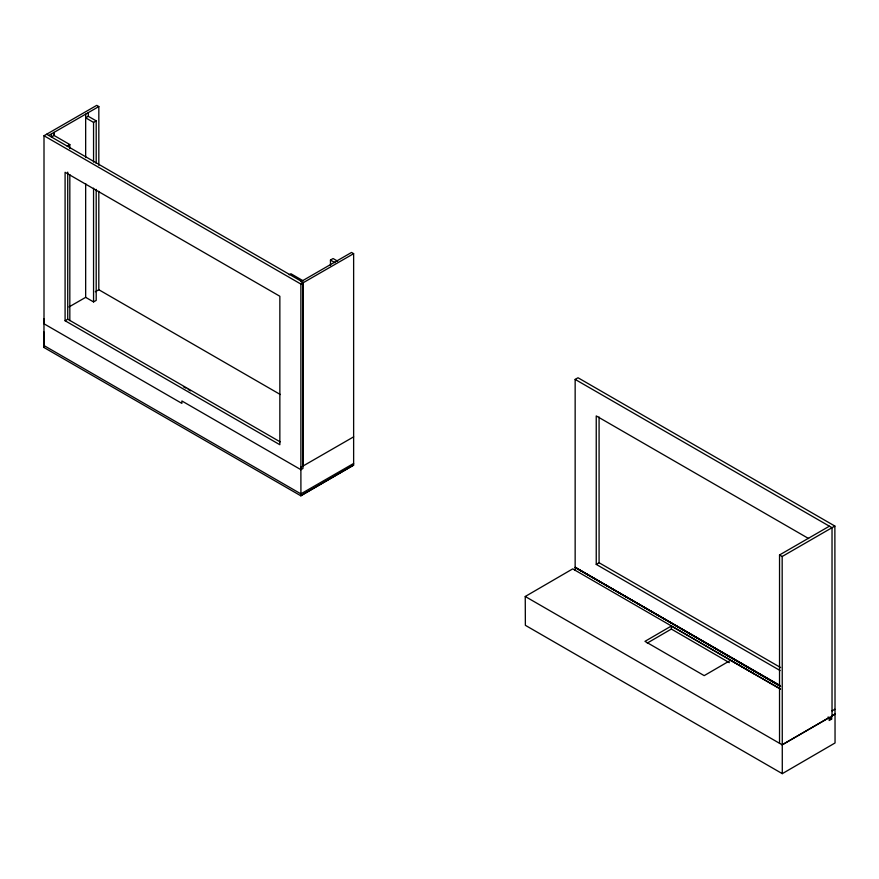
<?xml version="1.0" encoding="UTF-8"?>
<svg xmlns="http://www.w3.org/2000/svg" width="879" height="879" viewBox="0 0 879 879"><rect width="100%" height="100%" fill="white"/><g stroke="black" fill="none" stroke-linecap="round" stroke-linejoin="round"><path stroke-width="1.32" d="M303.024 466.068L303.024 282.873L300.926 281.665L351.534 252.449L353.633 253.657L353.633 465.123L300.871 495.822L43.95 347.491L43.961 332.02M98.822 165.34L98.833 106.557L96.745 105.348L44.005 135.751L44.005 323.791L181.876 403.384L181.876 400.967L300.882 469.672L302.969 468.463L303.024 282.873M95.306 291.762L98.811 289.729L98.822 191.303M300.882 469.672L300.882 284.06L44.005 135.751M779.695 685.532L575.152 567.46L575.152 379.409L578.008 377.761L834.874 526.06L835.05 742.964L782.288 773.652L525.367 625.321L525.246 596.489L572.734 568.867L780.585 689.114L730.515 660.316L704.2 675.632L644.966 641.362L671.347 626.013L754.523 674.039M779.53 743.304L779.541 554.968L829.391 526.191L832.028 527.708L832.028 716.044L782.167 744.821L525.246 596.489M782.288 773.652L782.167 556.495L779.541 554.968M300.871 495.822L300.882 493.866L353.633 463.464M46.642 134.234L48.741 135.443L98.833 106.557M54.015 132.399L54.015 135.443L51.4 136.981L51.4 133.938M834.929 714.122L832.237 715.616M780.058 685.488L575.152 567.46M647.274 643.065L671.358 629.056L671.347 626.013M782.167 744.821L829.161 717.484L829.172 720.516L831.644 719.077L831.798 715.945M96.196 120.862L88.285 116.303L85.659 117.819L93.559 122.39L96.196 120.862L96.196 163.351M67.189 146.101L69.826 144.574L69.826 148.672M69.001 306.947L85.659 297.355L93.559 301.915L96.196 300.398L96.196 189.392M65.09 320.736L279.852 444.73L279.852 296.256L65.09 172.273L65.09 320.736L67.727 319.22L280.104 441.84M289.169 274.764L290.927 273.743L303.354 280.917M330.46 265.513L330.46 260.052L333.086 258.536L337.613 261.14M300.882 284.06L353.633 253.657M353.633 436.852L300.882 467.254L300.926 495.558L353.633 465.123M808.625 538.541L596.237 415.921L596.237 564.395L599.082 562.747L780.618 667.557M782.167 556.495L834.874 526.06M832.028 710.902L834.874 709.254M832.028 715.748L834.874 714.1M575.152 379.409L829.391 526.191M330.46 260.052L334.976 262.667M54.015 135.443L69.826 144.574M48.741 135.443L301.464 281.357M596.237 564.395L780.145 670.567M98.811 289.729L280.346 394.539M183.458 386.749L185.821 388.1M188.172 389.463L190.534 390.825M43.961 318.923L44.005 347.227M43.961 345.535L300.926 493.888M575.371 567.329L779.618 685.708M780.64 686.488L575.207 567.427L575.218 570.46M828.084 717.011L831.644 719.077M671.358 629.056L729.35 662.667M599.082 416.998L599.082 562.747M93.559 122.39L93.559 162.132M93.559 188.172L93.559 301.915M88.285 112.633L88.285 116.303M85.659 114.16L85.659 157.572M85.659 183.601L85.659 297.355M69.826 174.602L69.826 320.637M67.727 172.108L67.727 319.22M53.861 132.487L53.861 135.531"/></g></svg>
